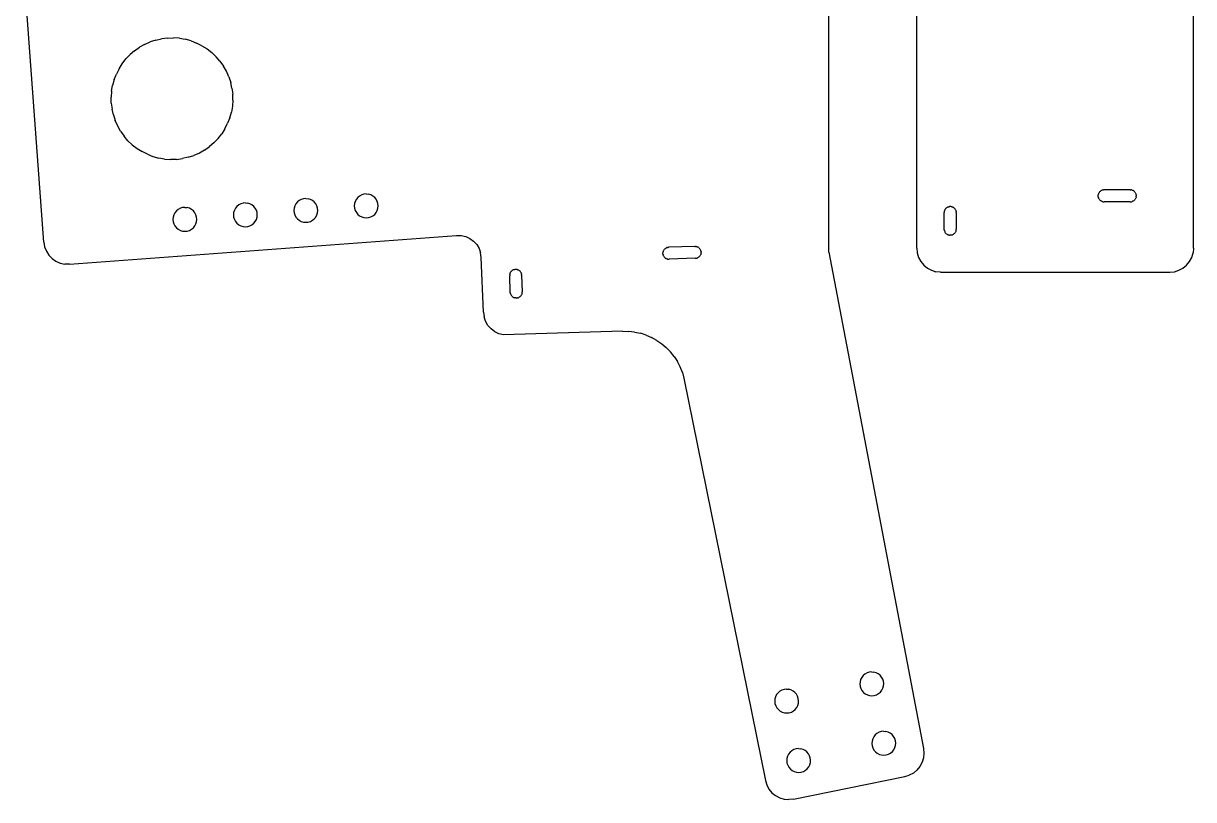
# Model space of a CAD drawing. Extents: x -45 to 62, y -44 to 20.
# Drawn here: x -43.24 to 5.8, y -43.85 to -11.32 of the extents above; entities that cross this region are included whole.
import ezdxf

# ---------------------------------------------------------------- set-up
doc = ezdxf.new("R2010")
doc.units = 0

msp = doc.modelspace()

# ---------------------------------------------------------------- linework, layer by layer
for p, q in [((-9.487, -20.906, 0), (-9.488, 4.539, 0)), ((-5.8, -20.745, 0), (-5.801, 4.539, 0)), ((5.8, -20.745, 0), (5.799, 4.539, 0)), ((-42.379, -20.489, 0), (-43.236, -8.921, 0)), ((-38.156, -12.198, 0), (-38.374, -12.322, 0)), ((-38.156, -12.198, 0), (-37.927, -12.097, 0)), ((-37.69, -12.018, 0), (-37.927, -12.097, 0)), ((-37.69, -12.018, 0), (-37.446, -11.963, 0)), ((-37.197, -11.933, 0), (-37.446, -11.963, 0)), ((-37.197, -11.933, 0), (-36.947, -11.926, 0)), ((-36.697, -11.945, 0), (-36.947, -11.926, 0)), ((-36.697, -11.945, 0), (-36.451, -11.987, 0)), ((-36.21, -12.054, 0), (-36.451, -11.987, 0)), ((-36.21, -12.054, 0), (-35.976, -12.144, 0)), ((-35.753, -12.257, 0), (-35.976, -12.144, 0)), ((-35.753, -12.257, 0), (-35.541, -12.39, 0)), ((-38.94, -12.811, 0), (-38.768, -12.629, 0)), ((-38.578, -12.466, 0), (-38.768, -12.629, 0)), ((-38.578, -12.466, 0), (-38.374, -12.322, 0)), ((-35.541, -12.39, 0), (-35.344, -12.544, 0)), ((-35.344, -12.544, 0), (-35.163, -12.717, 0)), ((-34.999, -12.906, 0), (-35.163, -12.717, 0)), ((-39.228, -13.219, 0), (-39.34, -13.443, 0)), ((-39.228, -13.219, 0), (-39.094, -13.008, 0)), ((-39.094, -13.008, 0), (-38.94, -12.811, 0)), ((-34.999, -12.906, 0), (-34.855, -13.111, 0)), ((-34.731, -13.328, 0), (-34.855, -13.111, 0)), ((-39.43, -13.677, 0), (-39.497, -13.918, 0)), ((-39.43, -13.677, 0), (-39.34, -13.443, 0)), ((-34.63, -13.557, 0), (-34.731, -13.328, 0)), ((-34.63, -13.557, 0), (-34.551, -13.795, 0)), ((-39.54, -14.164, 0), (-39.558, -14.414, 0)), ((-39.54, -14.164, 0), (-39.497, -13.918, 0)), ((-34.496, -14.039, 0), (-34.551, -13.795, 0)), ((-34.496, -14.039, 0), (-34.466, -14.287, 0)), ((-39.552, -14.664, 0), (-39.558, -14.414, 0)), ((-39.552, -14.664, 0), (-39.521, -14.912, 0)), ((-34.46, -14.537, 0), (-34.478, -14.787, 0)), ((-34.46, -14.537, 0), (-34.466, -14.287, 0)), ((-39.466, -15.157, 0), (-39.521, -14.912, 0)), ((-39.466, -15.157, 0), (-39.388, -15.394, 0)), ((-34.587, -15.275, 0), (-34.521, -15.034, 0)), ((-34.478, -14.787, 0), (-34.521, -15.034, 0)), ((-39.286, -15.623, 0), (-39.388, -15.394, 0)), ((-39.163, -15.841, 0), (-39.286, -15.623, 0)), ((-34.79, -15.732, 0), (-34.677, -15.508, 0)), ((-34.587, -15.275, 0), (-34.677, -15.508, 0)), ((-39.163, -15.841, 0), (-39.019, -16.045, 0)), ((-38.855, -16.235, 0), (-39.019, -16.045, 0)), ((-35.077, -16.141, 0), (-35.25, -16.322, 0)), ((-35.077, -16.141, 0), (-34.924, -15.943, 0)), ((-34.79, -15.732, 0), (-34.924, -15.943, 0)), ((-38.855, -16.235, 0), (-38.674, -16.407, 0)), ((-38.674, -16.407, 0), (-38.476, -16.561, 0)), ((-38.476, -16.561, 0), (-38.265, -16.695, 0)), ((-35.644, -16.63, 0), (-35.862, -16.753, 0)), ((-35.644, -16.63, 0), (-35.439, -16.485, 0)), ((-35.25, -16.322, 0), (-35.439, -16.485, 0)), ((-38.041, -16.807, 0), (-38.265, -16.695, 0)), ((-38.041, -16.807, 0), (-37.808, -16.897, 0)), ((-37.808, -16.897, 0), (-37.567, -16.964, 0)), ((-37.32, -17.007, 0), (-37.567, -16.964, 0)), ((-37.32, -17.007, 0), (-37.071, -17.025, 0)), ((-36.82, -17.019, 0), (-37.071, -17.025, 0)), ((-36.82, -17.019, 0), (-36.572, -16.988, 0)), ((-36.328, -16.933, 0), (-36.572, -16.988, 0)), ((-36.328, -16.933, 0), (-36.09, -16.855, 0)), ((-35.862, -16.753, 0), (-36.09, -16.855, 0)), ((-29.223, -18.616, 0), (-29.285, -18.692, 0)), ((-29.147, -18.554, 0), (-29.223, -18.616, 0)), ((-29.061, -18.507, 0), (-29.147, -18.554, 0)), ((-28.967, -18.479, 0), (-29.061, -18.507, 0)), ((-28.869, -18.469, 0), (-28.967, -18.479, 0)), ((-28.869, -18.469, 0), (-28.772, -18.479, 0)), ((-28.678, -18.507, 0), (-28.772, -18.479, 0)), ((-28.591, -18.554, 0), (-28.678, -18.507, 0)), ((-28.516, -18.616, 0), (-28.591, -18.554, 0)), ((-28.454, -18.692, 0), (-28.516, -18.616, 0)), ((1.801, -18.547, 0), (1.802, -18.522, 0)), ((1.802, -18.571, 0), (1.801, -18.547, 0)), ((1.802, -18.522, 0), (1.806, -18.498, 0)), ((1.806, -18.595, 0), (1.802, -18.571, 0)), ((1.806, -18.498, 0), (1.812, -18.474, 0)), ((1.806, -18.595, 0), (1.812, -18.619, 0)), ((1.82, -18.451, 0), (1.812, -18.474, 0)), ((1.82, -18.642, 0), (1.812, -18.619, 0)), ((1.82, -18.451, 0), (1.83, -18.429, 0)), ((1.83, -18.429, 0), (1.843, -18.408, 0)), ((1.843, -18.408, 0), (1.858, -18.388, 0)), ((1.858, -18.388, 0), (1.874, -18.37, 0)), ((1.874, -18.37, 0), (1.892, -18.354, 0)), ((1.892, -18.354, 0), (1.912, -18.339, 0)), ((1.912, -18.339, 0), (1.933, -18.326, 0)), ((1.933, -18.326, 0), (1.955, -18.316, 0)), ((1.978, -18.308, 0), (1.955, -18.316, 0)), ((2.002, -18.302, 0), (1.978, -18.308, 0)), ((2.002, -18.302, 0), (2.026, -18.298, 0)), ((2.056, -18.297, 0), (2.026, -18.298, 0)), ((3.146, -18.297, 0), (2.056, -18.297, 0)), ((3.146, -18.297, 0), (3.175, -18.298, 0)), ((3.199, -18.302, 0), (3.175, -18.298, 0)), ((3.199, -18.302, 0), (3.223, -18.308, 0)), ((3.223, -18.308, 0), (3.246, -18.316, 0)), ((3.246, -18.316, 0), (3.268, -18.326, 0)), ((3.289, -18.339, 0), (3.268, -18.326, 0)), ((3.309, -18.353, 0), (3.289, -18.339, 0)), ((3.309, -18.353, 0), (3.327, -18.37, 0)), ((3.344, -18.388, 0), (3.327, -18.37, 0)), ((3.358, -18.408, 0), (3.344, -18.388, 0)), ((3.371, -18.429, 0), (3.358, -18.408, 0)), ((3.371, -18.429, 0), (3.381, -18.451, 0)), ((3.39, -18.474, 0), (3.381, -18.451, 0)), ((3.39, -18.619, 0), (3.381, -18.642, 0)), ((3.396, -18.498, 0), (3.39, -18.474, 0)), ((3.396, -18.595, 0), (3.39, -18.619, 0)), ((3.396, -18.498, 0), (3.399, -18.522, 0)), ((3.396, -18.595, 0), (3.399, -18.571, 0)), ((3.399, -18.522, 0), (3.4, -18.547, 0)), ((3.399, -18.571, 0), (3.4, -18.547, 0)), ((-36.746, -19.117, 0), (-36.822, -19.179, 0)), ((-36.66, -19.07, 0), (-36.746, -19.117, 0)), ((-36.566, -19.042, 0), (-36.66, -19.07, 0)), ((-36.468, -19.032, 0), (-36.566, -19.042, 0)), ((-36.468, -19.032, 0), (-36.371, -19.042, 0)), ((-36.277, -19.07, 0), (-36.371, -19.042, 0)), ((-36.191, -19.117, 0), (-36.277, -19.07, 0)), ((-36.115, -19.179, 0), (-36.191, -19.117, 0)), ((-34.351, -19.067, 0), (-34.397, -19.153, 0)), ((-34.289, -18.991, 0), (-34.351, -19.067, 0)), ((-34.213, -18.929, 0), (-34.289, -18.991, 0)), ((-34.127, -18.883, 0), (-34.213, -18.929, 0)), ((-34.033, -18.854, 0), (-34.127, -18.883, 0)), ((-33.935, -18.845, 0), (-34.033, -18.854, 0)), ((-33.935, -18.845, 0), (-33.838, -18.854, 0)), ((-33.744, -18.883, 0), (-33.838, -18.854, 0)), ((-33.658, -18.929, 0), (-33.744, -18.883, 0)), ((-33.582, -18.991, 0), (-33.658, -18.929, 0)), ((-33.52, -19.067, 0), (-33.582, -18.991, 0)), ((-33.473, -19.153, 0), (-33.52, -19.067, 0)), ((-31.893, -19.06, 0), (-31.902, -19.157, 0)), ((-31.864, -18.966, 0), (-31.893, -19.06, 0)), ((-31.818, -18.879, 0), (-31.864, -18.966, 0)), ((-31.756, -18.804, 0), (-31.818, -18.879, 0)), ((-31.68, -18.741, 0), (-31.756, -18.804, 0)), ((-31.594, -18.695, 0), (-31.68, -18.741, 0)), ((-31.5, -18.667, 0), (-31.594, -18.695, 0)), ((-31.402, -18.657, 0), (-31.5, -18.667, 0)), ((-31.402, -18.657, 0), (-31.305, -18.667, 0)), ((-31.211, -18.695, 0), (-31.305, -18.667, 0)), ((-31.125, -18.741, 0), (-31.211, -18.695, 0)), ((-31.049, -18.803, 0), (-31.125, -18.741, 0)), ((-30.987, -18.879, 0), (-31.049, -18.803, 0)), ((-30.94, -18.966, 0), (-30.987, -18.879, 0)), ((-30.912, -19.059, 0), (-30.94, -18.966, 0)), ((-30.902, -19.157, 0), (-30.912, -19.059, 0)), ((-29.36, -18.872, 0), (-29.369, -18.969, 0)), ((-29.369, -18.969, 0), (-29.36, -19.067, 0)), ((-29.331, -18.778, 0), (-29.36, -18.872, 0)), ((-29.36, -19.067, 0), (-29.331, -19.161, 0)), ((-29.285, -18.692, 0), (-29.331, -18.778, 0)), ((-28.407, -18.778, 0), (-28.454, -18.692, 0)), ((-28.379, -18.872, 0), (-28.407, -18.778, 0)), ((-28.407, -19.161, 0), (-28.379, -19.067, 0)), ((-28.369, -18.969, 0), (-28.379, -18.872, 0)), ((-28.379, -19.067, 0), (-28.369, -18.969, 0)), ((-4.62, -19.129, 0), (-4.607, -19.108, 0)), ((-4.607, -19.108, 0), (-4.592, -19.088, 0)), ((-4.576, -19.07, 0), (-4.592, -19.088, 0)), ((-4.576, -19.07, 0), (-4.558, -19.054, 0)), ((-4.558, -19.054, 0), (-4.538, -19.039, 0)), ((-4.538, -19.039, 0), (-4.517, -19.026, 0)), ((-4.495, -19.016, 0), (-4.517, -19.026, 0)), ((-4.472, -19.008, 0), (-4.495, -19.016, 0)), ((-4.472, -19.008, 0), (-4.448, -19.002, 0)), ((-4.448, -19.002, 0), (-4.424, -18.998, 0)), ((-4.399, -18.997, 0), (-4.424, -18.998, 0)), ((-4.375, -18.998, 0), (-4.399, -18.997, 0)), ((-4.351, -19.002, 0), (-4.375, -18.998, 0)), ((-4.327, -19.008, 0), (-4.351, -19.002, 0)), ((-4.327, -19.008, 0), (-4.304, -19.016, 0)), ((-4.282, -19.026, 0), (-4.304, -19.016, 0)), ((-4.282, -19.026, 0), (-4.261, -19.039, 0)), ((-4.241, -19.054, 0), (-4.261, -19.039, 0)), ((-4.241, -19.054, 0), (-4.223, -19.07, 0)), ((-4.223, -19.07, 0), (-4.206, -19.088, 0)), ((-4.192, -19.108, 0), (-4.206, -19.088, 0)), ((-4.179, -19.129, 0), (-4.192, -19.108, 0)), ((1.82, -18.642, 0), (1.83, -18.664, 0)), ((1.83, -18.664, 0), (1.843, -18.685, 0)), ((1.843, -18.685, 0), (1.858, -18.705, 0)), ((1.858, -18.705, 0), (1.874, -18.723, 0)), ((1.874, -18.723, 0), (1.892, -18.74, 0)), ((1.892, -18.74, 0), (1.912, -18.754, 0)), ((1.933, -18.767, 0), (1.912, -18.754, 0)), ((1.955, -18.777, 0), (1.933, -18.767, 0)), ((1.955, -18.777, 0), (1.978, -18.786, 0)), ((2.002, -18.792, 0), (1.978, -18.786, 0)), ((2.002, -18.792, 0), (2.026, -18.795, 0)), ((2.026, -18.795, 0), (2.056, -18.797, 0)), ((3.146, -18.797, 0), (2.056, -18.797, 0)), ((3.146, -18.797, 0), (3.175, -18.795, 0)), ((3.175, -18.795, 0), (3.199, -18.792, 0)), ((3.199, -18.792, 0), (3.223, -18.786, 0)), ((3.223, -18.786, 0), (3.246, -18.777, 0)), ((3.268, -18.767, 0), (3.246, -18.777, 0)), ((3.289, -18.754, 0), (3.268, -18.767, 0)), ((3.309, -18.74, 0), (3.289, -18.754, 0)), ((3.327, -18.723, 0), (3.309, -18.74, 0)), ((3.344, -18.705, 0), (3.327, -18.723, 0)), ((3.358, -18.685, 0), (3.344, -18.705, 0)), ((3.371, -18.664, 0), (3.358, -18.685, 0)), ((3.381, -18.642, 0), (3.371, -18.664, 0)), ((-36.959, -19.435, 0), (-36.968, -19.532, 0)), ((-36.968, -19.532, 0), (-36.959, -19.63, 0)), ((-36.93, -19.341, 0), (-36.959, -19.435, 0)), ((-36.884, -19.255, 0), (-36.93, -19.341, 0)), ((-36.822, -19.179, 0), (-36.884, -19.255, 0)), ((-36.053, -19.255, 0), (-36.115, -19.179, 0)), ((-36.006, -19.341, 0), (-36.053, -19.255, 0)), ((-35.978, -19.435, 0), (-36.006, -19.341, 0)), ((-35.968, -19.532, 0), (-35.978, -19.435, 0)), ((-35.978, -19.63, 0), (-35.968, -19.532, 0)), ((-34.426, -19.247, 0), (-34.435, -19.345, 0)), ((-34.435, -19.345, 0), (-34.426, -19.442, 0)), ((-34.397, -19.153, 0), (-34.426, -19.247, 0)), ((-34.426, -19.442, 0), (-34.397, -19.536, 0)), ((-34.397, -19.536, 0), (-34.351, -19.623, 0)), ((-33.52, -19.622, 0), (-33.473, -19.536, 0)), ((-33.445, -19.247, 0), (-33.473, -19.153, 0)), ((-33.473, -19.536, 0), (-33.445, -19.442, 0)), ((-33.435, -19.345, 0), (-33.445, -19.247, 0)), ((-33.445, -19.442, 0), (-33.435, -19.345, 0)), ((-31.902, -19.157, 0), (-31.893, -19.255, 0)), ((-31.893, -19.255, 0), (-31.864, -19.348, 0)), ((-31.864, -19.348, 0), (-31.818, -19.435, 0)), ((-31.818, -19.435, 0), (-31.756, -19.511, 0)), ((-31.756, -19.511, 0), (-31.68, -19.573, 0)), ((-31.68, -19.573, 0), (-31.594, -19.619, 0)), ((-31.211, -19.619, 0), (-31.124, -19.573, 0)), ((-31.124, -19.573, 0), (-31.049, -19.511, 0)), ((-31.049, -19.511, 0), (-30.987, -19.435, 0)), ((-30.987, -19.435, 0), (-30.94, -19.348, 0)), ((-30.94, -19.348, 0), (-30.912, -19.255, 0)), ((-30.912, -19.255, 0), (-30.902, -19.157, 0)), ((-29.331, -19.161, 0), (-29.285, -19.247, 0)), ((-29.285, -19.247, 0), (-29.223, -19.323, 0)), ((-29.223, -19.323, 0), (-29.147, -19.385, 0)), ((-29.147, -19.385, 0), (-29.061, -19.431, 0)), ((-29.061, -19.431, 0), (-28.967, -19.46, 0)), ((-28.967, -19.46, 0), (-28.869, -19.469, 0)), ((-28.869, -19.469, 0), (-28.772, -19.46, 0)), ((-28.772, -19.46, 0), (-28.678, -19.431, 0)), ((-28.678, -19.431, 0), (-28.591, -19.385, 0)), ((-28.591, -19.385, 0), (-28.516, -19.323, 0)), ((-28.516, -19.323, 0), (-28.453, -19.247, 0)), ((-28.453, -19.247, 0), (-28.407, -19.161, 0)), ((-4.648, -19.222, 0), (-4.649, -19.252, 0)), ((-4.649, -19.942, 0), (-4.649, -19.252, 0)), ((-4.644, -19.198, 0), (-4.648, -19.222, 0)), ((-4.644, -19.198, 0), (-4.638, -19.174, 0)), ((-4.63, -19.151, 0), (-4.638, -19.174, 0)), ((-4.62, -19.129, 0), (-4.63, -19.151, 0)), ((-4.179, -19.129, 0), (-4.169, -19.151, 0)), ((-4.169, -19.151, 0), (-4.16, -19.174, 0)), ((-4.16, -19.174, 0), (-4.154, -19.198, 0)), ((-4.154, -19.198, 0), (-4.151, -19.222, 0)), ((-4.149, -19.252, 0), (-4.151, -19.222, 0)), ((-4.149, -19.252, 0), (-4.149, -19.942, 0)), ((-36.959, -19.63, 0), (-36.93, -19.724, 0)), ((-36.93, -19.724, 0), (-36.884, -19.81, 0)), ((-36.884, -19.81, 0), (-36.822, -19.886, 0)), ((-36.822, -19.886, 0), (-36.746, -19.948, 0)), ((-36.746, -19.948, 0), (-36.66, -19.994, 0)), ((-36.66, -19.994, 0), (-36.566, -20.023, 0)), ((-36.566, -20.023, 0), (-36.468, -20.032, 0)), ((-36.468, -20.032, 0), (-36.371, -20.023, 0)), ((-36.371, -20.023, 0), (-36.277, -19.994, 0)), ((-36.277, -19.994, 0), (-36.191, -19.948, 0)), ((-36.191, -19.948, 0), (-36.115, -19.886, 0)), ((-36.115, -19.886, 0), (-36.053, -19.81, 0)), ((-36.053, -19.81, 0), (-36.006, -19.724, 0)), ((-36.006, -19.724, 0), (-35.978, -19.63, 0)), ((-34.351, -19.623, 0), (-34.289, -19.698, 0)), ((-34.289, -19.698, 0), (-34.213, -19.76, 0)), ((-34.213, -19.76, 0), (-34.127, -19.807, 0)), ((-34.127, -19.807, 0), (-34.033, -19.835, 0)), ((-34.033, -19.835, 0), (-33.935, -19.845, 0)), ((-33.935, -19.845, 0), (-33.838, -19.835, 0)), ((-33.838, -19.835, 0), (-33.744, -19.807, 0)), ((-33.744, -19.807, 0), (-33.658, -19.76, 0)), ((-33.658, -19.76, 0), (-33.582, -19.698, 0)), ((-33.582, -19.698, 0), (-33.52, -19.622, 0)), ((-31.594, -19.619, 0), (-31.5, -19.647, 0)), ((-31.5, -19.647, 0), (-31.402, -19.657, 0)), ((-31.402, -19.657, 0), (-31.305, -19.647, 0)), ((-31.305, -19.647, 0), (-31.211, -19.619, 0)), ((-4.648, -19.971, 0), (-4.649, -19.942, 0)), ((-4.648, -19.971, 0), (-4.644, -19.995, 0)), ((-4.638, -20.019, 0), (-4.644, -19.995, 0)), ((-4.638, -20.019, 0), (-4.63, -20.042, 0)), ((-4.63, -20.042, 0), (-4.62, -20.064, 0)), ((-4.607, -20.086, 0), (-4.62, -20.064, 0)), ((-4.592, -20.105, 0), (-4.607, -20.086, 0)), ((-4.192, -20.086, 0), (-4.206, -20.105, 0)), ((-4.179, -20.064, 0), (-4.192, -20.086, 0)), ((-4.169, -20.042, 0), (-4.179, -20.064, 0)), ((-4.16, -20.019, 0), (-4.169, -20.042, 0)), ((-4.16, -20.019, 0), (-4.154, -19.995, 0)), ((-4.154, -19.995, 0), (-4.151, -19.971, 0)), ((-4.151, -19.971, 0), (-4.149, -19.942, 0)), ((-42.379, -20.489, 0), (-42.346, -20.682, 0)), ((-41.308, -21.412, 0), (-25.085, -20.21, 0)), ((-25.085, -20.21, 0), (-24.89, -20.215, 0)), ((-24.89, -20.215, 0), (-24.701, -20.258, 0)), ((-24.701, -20.258, 0), (-24.525, -20.338, 0)), ((-24.525, -20.338, 0), (-24.37, -20.451, 0)), ((-24.37, -20.451, 0), (-24.24, -20.593, 0)), ((-24.24, -20.593, 0), (-24.142, -20.759, 0)), ((-4.576, -20.123, 0), (-4.592, -20.105, 0)), ((-4.576, -20.123, 0), (-4.558, -20.14, 0)), ((-4.558, -20.14, 0), (-4.538, -20.154, 0)), ((-4.517, -20.167, 0), (-4.538, -20.154, 0)), ((-4.517, -20.167, 0), (-4.495, -20.177, 0)), ((-4.495, -20.177, 0), (-4.472, -20.186, 0)), ((-4.448, -20.192, 0), (-4.472, -20.186, 0)), ((-4.424, -20.195, 0), (-4.448, -20.192, 0)), ((-4.424, -20.195, 0), (-4.399, -20.196, 0)), ((-4.375, -20.195, 0), (-4.399, -20.196, 0)), ((-4.351, -20.192, 0), (-4.375, -20.195, 0)), ((-4.351, -20.192, 0), (-4.327, -20.186, 0)), ((-4.327, -20.186, 0), (-4.304, -20.177, 0)), ((-4.282, -20.167, 0), (-4.304, -20.177, 0)), ((-4.261, -20.154, 0), (-4.282, -20.167, 0)), ((-4.241, -20.14, 0), (-4.261, -20.154, 0)), ((-4.223, -20.123, 0), (-4.241, -20.14, 0)), ((-4.219, -20.119, 0), (-4.223, -20.123, 0)), ((-4.219, -20.119, 0), (-4.206, -20.105, 0)), ((-42.346, -20.682, 0), (-42.275, -20.865, 0)), ((-42.275, -20.865, 0), (-42.17, -21.03, 0)), ((-42.17, -21.03, 0), (-42.035, -21.172, 0)), ((-24.142, -20.759, 0), (-24.079, -20.942, 0)), ((-24.053, -21.136, 0), (-24.079, -20.942, 0)), ((-16.437, -20.939, 0), (-16.434, -20.915, 0)), ((-16.437, -20.963, 0), (-16.437, -20.939, 0)), ((-16.435, -20.988, 0), (-16.437, -20.963, 0)), ((-16.431, -21.012, 0), (-16.435, -20.988, 0)), ((-16.434, -20.915, 0), (-16.429, -20.891, 0)), ((-16.431, -21.012, 0), (-16.424, -21.036, 0)), ((-16.422, -20.867, 0), (-16.429, -20.891, 0)), ((-16.415, -21.058, 0), (-16.424, -21.036, 0)), ((-16.422, -20.867, 0), (-16.412, -20.845, 0)), ((-16.415, -21.058, 0), (-16.404, -21.08, 0)), ((-16.412, -20.845, 0), (-16.4, -20.823, 0)), ((-16.404, -21.08, 0), (-16.39, -21.101, 0)), ((-16.4, -20.823, 0), (-16.386, -20.803, 0)), ((-16.386, -20.803, 0), (-16.37, -20.784, 0)), ((-16.37, -20.784, 0), (-16.353, -20.767, 0)), ((-16.353, -20.767, 0), (-16.334, -20.752, 0)), ((-16.334, -20.752, 0), (-16.313, -20.739, 0)), ((-16.313, -20.739, 0), (-16.291, -20.727, 0)), ((-16.268, -20.718, 0), (-16.291, -20.727, 0)), ((-16.245, -20.712, 0), (-16.268, -20.718, 0)), ((-16.245, -20.712, 0), (-16.221, -20.707, 0)), ((-16.191, -20.705, 0), (-16.221, -20.707, 0)), ((-15.102, -20.667, 0), (-16.191, -20.705, 0)), ((-15.102, -20.667, 0), (-15.073, -20.667, 0)), ((-15.048, -20.67, 0), (-15.073, -20.667, 0)), ((-15.048, -20.67, 0), (-15.024, -20.675, 0)), ((-15.024, -20.675, 0), (-15.001, -20.682, 0)), ((-15.001, -20.682, 0), (-14.978, -20.692, 0)), ((-14.957, -20.704, 0), (-14.978, -20.692, 0)), ((-14.937, -20.718, 0), (-14.957, -20.704, 0)), ((-14.937, -20.718, 0), (-14.918, -20.734, 0)), ((-14.901, -20.751, 0), (-14.918, -20.734, 0)), ((-14.89, -21.068, 0), (-14.906, -21.087, 0)), ((-14.886, -20.77, 0), (-14.901, -20.751, 0)), ((-14.876, -21.048, 0), (-14.89, -21.068, 0)), ((-14.872, -20.791, 0), (-14.886, -20.77, 0)), ((-14.864, -21.026, 0), (-14.876, -21.048, 0)), ((-14.872, -20.791, 0), (-14.861, -20.813, 0)), ((-14.854, -21.004, 0), (-14.864, -21.026, 0)), ((-14.852, -20.836, 0), (-14.861, -20.813, 0)), ((-14.847, -20.98, 0), (-14.854, -21.004, 0)), ((-14.845, -20.859, 0), (-14.852, -20.836, 0)), ((-14.842, -20.956, 0), (-14.847, -20.98, 0)), ((-14.845, -20.859, 0), (-14.841, -20.883, 0)), ((-14.842, -20.956, 0), (-14.839, -20.932, 0)), ((-14.841, -20.883, 0), (-14.839, -20.908, 0)), ((-14.839, -20.932, 0), (-14.839, -20.908, 0)), ((-9.487, -20.906, 0), (-5.522, -41.709, 0)), ((-5.8, -20.745, 0), (-5.781, -20.94, 0)), ((-5.781, -20.94, 0), (-5.724, -21.128, 0)), ((5.723, -21.128, 0), (5.78, -20.94, 0)), ((5.8, -20.745, 0), (5.78, -20.94, 0)), ((-42.035, -21.172, 0), (-41.875, -21.285, 0)), ((-41.875, -21.285, 0), (-41.695, -21.365, 0)), ((-41.695, -21.365, 0), (-41.504, -21.408, 0)), ((-41.308, -21.412, 0), (-41.504, -21.408, 0)), ((-23.957, -23.426, 0), (-24.053, -21.136, 0)), ((-16.39, -21.101, 0), (-16.375, -21.12, 0)), ((-16.375, -21.12, 0), (-16.358, -21.137, 0)), ((-16.358, -21.137, 0), (-16.339, -21.153, 0)), ((-16.339, -21.153, 0), (-16.319, -21.167, 0)), ((-16.298, -21.179, 0), (-16.319, -21.167, 0)), ((-16.275, -21.189, 0), (-16.298, -21.179, 0)), ((-16.275, -21.189, 0), (-16.252, -21.196, 0)), ((-16.228, -21.201, 0), (-16.252, -21.196, 0)), ((-16.228, -21.201, 0), (-16.203, -21.204, 0)), ((-16.203, -21.204, 0), (-16.174, -21.204, 0)), ((-15.084, -21.166, 0), (-16.174, -21.204, 0)), ((-15.084, -21.166, 0), (-15.055, -21.164, 0)), ((-15.055, -21.164, 0), (-15.031, -21.159, 0)), ((-15.031, -21.159, 0), (-15.007, -21.153, 0)), ((-15.007, -21.153, 0), (-14.985, -21.144, 0)), ((-14.963, -21.132, 0), (-14.985, -21.144, 0)), ((-14.942, -21.119, 0), (-14.963, -21.132, 0)), ((-14.923, -21.104, 0), (-14.942, -21.119, 0)), ((-14.906, -21.087, 0), (-14.923, -21.104, 0)), ((-5.724, -21.128, 0), (-5.632, -21.301, 0)), ((-5.632, -21.301, 0), (-5.508, -21.452, 0)), ((-5.508, -21.452, 0), (-5.356, -21.577, 0)), ((5.355, -21.576, 0), (5.507, -21.452, 0)), ((5.507, -21.452, 0), (5.631, -21.3, 0)), ((5.631, -21.3, 0), (5.723, -21.128, 0)), ((-22.856, -21.839, 0), (-22.859, -21.864, 0)), ((-22.859, -21.864, 0), (-22.859, -21.893, 0)), ((-22.835, -22.583, 0), (-22.859, -21.893, 0)), ((-22.856, -21.839, 0), (-22.851, -21.815, 0)), ((-22.843, -21.792, 0), (-22.851, -21.815, 0)), ((-22.833, -21.77, 0), (-22.843, -21.792, 0)), ((-22.833, -21.77, 0), (-22.822, -21.748, 0)), ((-22.822, -21.748, 0), (-22.808, -21.728, 0)), ((-22.792, -21.709, 0), (-22.808, -21.728, 0)), ((-22.792, -21.709, 0), (-22.774, -21.692, 0)), ((-22.774, -21.692, 0), (-22.755, -21.677, 0)), ((-22.755, -21.677, 0), (-22.735, -21.664, 0)), ((-22.713, -21.652, 0), (-22.735, -21.664, 0)), ((-22.69, -21.643, 0), (-22.713, -21.652, 0)), ((-22.69, -21.643, 0), (-22.666, -21.636, 0)), ((-22.666, -21.636, 0), (-22.642, -21.632, 0)), ((-22.618, -21.63, 0), (-22.642, -21.632, 0)), ((-22.593, -21.63, 0), (-22.618, -21.63, 0)), ((-22.569, -21.633, 0), (-22.593, -21.63, 0)), ((-22.545, -21.638, 0), (-22.569, -21.633, 0)), ((-22.545, -21.638, 0), (-22.522, -21.646, 0)), ((-22.499, -21.655, 0), (-22.522, -21.646, 0)), ((-22.499, -21.655, 0), (-22.478, -21.667, 0)), ((-22.458, -21.681, 0), (-22.478, -21.667, 0)), ((-22.458, -21.681, 0), (-22.439, -21.697, 0)), ((-22.439, -21.697, 0), (-22.422, -21.714, 0)), ((-22.407, -21.734, 0), (-22.422, -21.714, 0)), ((-22.393, -21.754, 0), (-22.407, -21.734, 0)), ((-22.393, -21.754, 0), (-22.382, -21.776, 0)), ((-22.382, -21.776, 0), (-22.373, -21.799, 0)), ((-22.373, -21.799, 0), (-22.366, -21.822, 0)), ((-22.366, -21.822, 0), (-22.362, -21.846, 0)), ((-22.359, -21.876, 0), (-22.362, -21.846, 0)), ((-22.359, -21.876, 0), (-22.335, -22.566, 0)), ((-5.356, -21.577, 0), (-5.183, -21.669, 0)), ((-5.183, -21.669, 0), (-4.996, -21.726, 0)), ((-4.8, -21.745, 0), (-4.996, -21.726, 0)), ((-4.8, -21.745, 0), (4.8, -21.745, 0)), ((4.8, -21.745, 0), (4.995, -21.726, 0)), ((4.995, -21.726, 0), (5.182, -21.669, 0)), ((5.182, -21.669, 0), (5.355, -21.576, 0)), ((-22.832, -22.612, 0), (-22.835, -22.583, 0)), ((-22.832, -22.612, 0), (-22.828, -22.636, 0)), ((-22.821, -22.66, 0), (-22.828, -22.636, 0)), ((-22.821, -22.66, 0), (-22.812, -22.683, 0)), ((-22.812, -22.683, 0), (-22.801, -22.704, 0)), ((-22.787, -22.725, 0), (-22.801, -22.704, 0)), ((-22.772, -22.744, 0), (-22.787, -22.725, 0)), ((-22.755, -22.762, 0), (-22.772, -22.744, 0)), ((-22.755, -22.762, 0), (-22.736, -22.778, 0)), ((-22.736, -22.778, 0), (-22.716, -22.792, 0)), ((-22.695, -22.803, 0), (-22.716, -22.792, 0)), ((-22.695, -22.803, 0), (-22.672, -22.813, 0)), ((-22.672, -22.813, 0), (-22.649, -22.821, 0)), ((-22.625, -22.826, 0), (-22.649, -22.821, 0)), ((-22.601, -22.828, 0), (-22.625, -22.826, 0)), ((-22.601, -22.828, 0), (-22.576, -22.829, 0)), ((-22.552, -22.827, 0), (-22.576, -22.829, 0)), ((-22.528, -22.822, 0), (-22.552, -22.827, 0)), ((-22.528, -22.822, 0), (-22.504, -22.815, 0)), ((-22.504, -22.815, 0), (-22.481, -22.806, 0)), ((-22.459, -22.795, 0), (-22.481, -22.806, 0)), ((-22.439, -22.782, 0), (-22.459, -22.795, 0)), ((-22.42, -22.767, 0), (-22.439, -22.782, 0)), ((-22.402, -22.749, 0), (-22.42, -22.767, 0)), ((-22.398, -22.745, 0), (-22.402, -22.749, 0)), ((-22.398, -22.745, 0), (-22.386, -22.731, 0)), ((-22.372, -22.711, 0), (-22.386, -22.731, 0)), ((-22.361, -22.689, 0), (-22.372, -22.711, 0)), ((-22.351, -22.667, 0), (-22.361, -22.689, 0)), ((-22.343, -22.643, 0), (-22.351, -22.667, 0)), ((-22.343, -22.643, 0), (-22.338, -22.619, 0)), ((-22.338, -22.619, 0), (-22.336, -22.595, 0)), ((-22.336, -22.595, 0), (-22.335, -22.566, 0)), ((-23.957, -23.426, 0), (-23.931, -23.62, 0)), ((-23.868, -23.806, 0), (-23.931, -23.62, 0)), ((-23.769, -23.975, 0), (-23.868, -23.806, 0)), ((-23.64, -24.122, 0), (-23.769, -23.975, 0)), ((-23.484, -24.241, 0), (-23.64, -24.122, 0)), ((-23.308, -24.328, 0), (-23.484, -24.241, 0)), ((-23.119, -24.378, 0), (-23.308, -24.328, 0)), ((-18.126, -24.223, 0), (-23.119, -24.378, 0)), ((-18.126, -24.223, 0), (-17.876, -24.226, 0)), ((-17.627, -24.254, 0), (-17.876, -24.226, 0)), ((-17.627, -24.254, 0), (-17.382, -24.307, 0)), ((-17.144, -24.383, 0), (-17.382, -24.307, 0)), ((-17.144, -24.383, 0), (-16.914, -24.482, 0)), ((-16.695, -24.603, 0), (-16.914, -24.482, 0)), ((-16.695, -24.603, 0), (-16.489, -24.745, 0)), ((-16.489, -24.745, 0), (-16.298, -24.906, 0)), ((-16.298, -24.906, 0), (-16.123, -25.086, 0)), ((-15.967, -25.281, 0), (-16.123, -25.086, 0)), ((-15.967, -25.281, 0), (-15.831, -25.491, 0)), ((-15.716, -25.714, 0), (-15.831, -25.491, 0)), ((-15.624, -25.946, 0), (-15.716, -25.714, 0)), ((-15.624, -25.946, 0), (-15.555, -26.187, 0)), ((-15.555, -26.187, 0), (-12.143, -43.049, 0)), ((-8.107, -38.729, 0), (-8.152, -38.816, 0)), ((-8.047, -38.652, 0), (-8.107, -38.729, 0)), ((-7.972, -38.589, 0), (-8.047, -38.652, 0)), ((-7.886, -38.541, 0), (-7.972, -38.589, 0)), ((-7.793, -38.511, 0), (-7.886, -38.541, 0)), ((-7.696, -38.5, 0), (-7.793, -38.511, 0)), ((-7.696, -38.5, 0), (-7.598, -38.507, 0)), ((-7.504, -38.534, 0), (-7.598, -38.507, 0)), ((-7.416, -38.579, 0), (-7.504, -38.534, 0)), ((-7.34, -38.64, 0), (-7.416, -38.579, 0)), ((-7.276, -38.714, 0), (-7.34, -38.64, 0)), ((-7.228, -38.8, 0), (-7.276, -38.714, 0)), ((-11.263, -39.221, 0), (-11.36, -39.233, 0)), ((-11.263, -39.221, 0), (-11.165, -39.229, 0)), ((-8.179, -38.911, 0), (-8.187, -39.008, 0)), ((-8.187, -39.008, 0), (-8.176, -39.106, 0)), ((-8.152, -38.816, 0), (-8.179, -38.911, 0)), ((-8.176, -39.106, 0), (-8.145, -39.199, 0)), ((-8.145, -39.199, 0), (-8.098, -39.285, 0)), ((-7.266, -39.27, 0), (-7.222, -39.183, 0)), ((-7.198, -38.893, 0), (-7.228, -38.8, 0)), ((-7.222, -39.183, 0), (-7.195, -39.088, 0)), ((-7.187, -38.991, 0), (-7.198, -38.893, 0)), ((-7.195, -39.088, 0), (-7.187, -38.991, 0)), ((-11.746, -39.632, 0), (-11.754, -39.73, 0)), ((-11.719, -39.538, 0), (-11.746, -39.632, 0)), ((-11.674, -39.451, 0), (-11.719, -39.538, 0)), ((-11.614, -39.374, 0), (-11.674, -39.451, 0)), ((-11.539, -39.31, 0), (-11.614, -39.374, 0)), ((-11.453, -39.263, 0), (-11.539, -39.31, 0)), ((-11.36, -39.233, 0), (-11.453, -39.263, 0)), ((-11.071, -39.256, 0), (-11.165, -39.229, 0)), ((-10.983, -39.301, 0), (-11.071, -39.256, 0)), ((-10.907, -39.362, 0), (-10.983, -39.301, 0)), ((-10.843, -39.436, 0), (-10.907, -39.362, 0)), ((-10.795, -39.522, 0), (-10.843, -39.436, 0)), ((-10.765, -39.615, 0), (-10.795, -39.522, 0)), ((-10.754, -39.712, 0), (-10.765, -39.615, 0)), ((-10.762, -39.81, 0), (-10.754, -39.712, 0)), ((-8.098, -39.285, 0), (-8.034, -39.359, 0)), ((-8.034, -39.359, 0), (-7.957, -39.42, 0)), ((-7.957, -39.42, 0), (-7.87, -39.465, 0)), ((-7.87, -39.465, 0), (-7.776, -39.492, 0)), ((-7.776, -39.492, 0), (-7.678, -39.499, 0)), ((-7.678, -39.499, 0), (-7.581, -39.488, 0)), ((-7.581, -39.488, 0), (-7.488, -39.458, 0)), ((-7.488, -39.458, 0), (-7.402, -39.41, 0)), ((-7.402, -39.41, 0), (-7.327, -39.347, 0)), ((-7.327, -39.347, 0), (-7.266, -39.27, 0)), ((-11.754, -39.73, 0), (-11.742, -39.827, 0)), ((-11.742, -39.827, 0), (-11.712, -39.921, 0)), ((-11.712, -39.921, 0), (-11.665, -40.006, 0)), ((-11.665, -40.006, 0), (-11.601, -40.081, 0)), ((-11.601, -40.081, 0), (-11.524, -40.142, 0)), ((-11.524, -40.142, 0), (-11.437, -40.186, 0)), ((-11.437, -40.186, 0), (-11.343, -40.213, 0)), ((-11.148, -40.21, 0), (-11.054, -40.18, 0)), ((-11.054, -40.18, 0), (-10.969, -40.132, 0)), ((-10.969, -40.132, 0), (-10.894, -40.069, 0)), ((-10.894, -40.069, 0), (-10.833, -39.992, 0)), ((-10.833, -39.992, 0), (-10.789, -39.904, 0)), ((-10.789, -39.904, 0), (-10.762, -39.81, 0)), ((-11.343, -40.213, 0), (-11.245, -40.221, 0)), ((-11.245, -40.221, 0), (-11.148, -40.21, 0)), ((-7.543, -41.142, 0), (-7.604, -41.219, 0)), ((-7.468, -41.078, 0), (-7.543, -41.142, 0)), ((-7.383, -41.031, 0), (-7.468, -41.078, 0)), ((-7.289, -41, 0), (-7.383, -41.031, 0)), ((-7.192, -40.989, 0), (-7.289, -41, 0)), ((-7.192, -40.989, 0), (-7.094, -40.997, 0)), ((-7, -41.024, 0), (-7.094, -40.997, 0)), ((-6.913, -41.069, 0), (-7, -41.024, 0)), ((-6.836, -41.129, 0), (-6.913, -41.069, 0)), ((-6.772, -41.204, 0), (-6.836, -41.129, 0)), ((-7.675, -41.4, 0), (-7.683, -41.498, 0)), ((-7.683, -41.498, 0), (-7.672, -41.595, 0)), ((-7.648, -41.306, 0), (-7.675, -41.4, 0)), ((-7.672, -41.595, 0), (-7.642, -41.688, 0)), ((-7.604, -41.219, 0), (-7.648, -41.306, 0)), ((-6.725, -41.29, 0), (-6.772, -41.204, 0)), ((-6.763, -41.76, 0), (-6.718, -41.672, 0)), ((-6.695, -41.383, 0), (-6.725, -41.29, 0)), ((-6.718, -41.672, 0), (-6.691, -41.578, 0)), ((-6.683, -41.48, 0), (-6.695, -41.383, 0)), ((-6.691, -41.578, 0), (-6.683, -41.48, 0)), ((-11.242, -42.122, 0), (-11.25, -42.22, 0)), ((-11.215, -42.028, 0), (-11.242, -42.122, 0)), ((-11.171, -41.94, 0), (-11.215, -42.028, 0)), ((-11.11, -41.863, 0), (-11.171, -41.94, 0)), ((-11.035, -41.8, 0), (-11.11, -41.863, 0)), ((-10.95, -41.752, 0), (-11.035, -41.8, 0)), ((-10.856, -41.722, 0), (-10.95, -41.752, 0)), ((-10.759, -41.711, 0), (-10.856, -41.722, 0)), ((-10.759, -41.711, 0), (-10.661, -41.719, 0)), ((-10.567, -41.746, 0), (-10.661, -41.719, 0)), ((-10.48, -41.79, 0), (-10.567, -41.746, 0)), ((-10.403, -41.851, 0), (-10.48, -41.79, 0)), ((-10.339, -41.926, 0), (-10.403, -41.851, 0)), ((-10.292, -42.011, 0), (-10.339, -41.926, 0)), ((-10.262, -42.105, 0), (-10.292, -42.011, 0)), ((-10.25, -42.202, 0), (-10.262, -42.105, 0)), ((-7.642, -41.688, 0), (-7.594, -41.774, 0)), ((-7.594, -41.774, 0), (-7.531, -41.849, 0)), ((-7.531, -41.849, 0), (-7.454, -41.91, 0)), ((-7.454, -41.91, 0), (-7.366, -41.954, 0)), ((-7.366, -41.954, 0), (-7.272, -41.981, 0)), ((-7.272, -41.981, 0), (-7.174, -41.989, 0)), ((-7.174, -41.989, 0), (-7.077, -41.978, 0)), ((-7.077, -41.978, 0), (-6.984, -41.948, 0)), ((-6.984, -41.948, 0), (-6.898, -41.9, 0)), ((-6.898, -41.9, 0), (-6.824, -41.836, 0)), ((-6.824, -41.836, 0), (-6.763, -41.76, 0)), ((-5.521, -42.1, 0), (-5.577, -42.287, 0)), ((-5.522, -41.709, 0), (-5.503, -41.904, 0)), ((-5.503, -41.904, 0), (-5.521, -42.1, 0)), ((-11.25, -42.22, 0), (-11.239, -42.317, 0)), ((-11.239, -42.317, 0), (-11.209, -42.41, 0)), ((-11.209, -42.41, 0), (-11.161, -42.496, 0)), ((-11.161, -42.496, 0), (-11.097, -42.57, 0)), ((-11.097, -42.57, 0), (-11.021, -42.631, 0)), ((-11.021, -42.631, 0), (-10.933, -42.676, 0)), ((-10.551, -42.669, 0), (-10.465, -42.622, 0)), ((-10.465, -42.622, 0), (-10.39, -42.558, 0)), ((-10.39, -42.558, 0), (-10.33, -42.481, 0)), ((-10.33, -42.481, 0), (-10.285, -42.394, 0)), ((-10.285, -42.394, 0), (-10.258, -42.3, 0)), ((-10.258, -42.3, 0), (-10.25, -42.202, 0)), ((-5.793, -42.612, 0), (-5.944, -42.737, 0)), ((-5.669, -42.46, 0), (-5.793, -42.612, 0)), ((-5.577, -42.287, 0), (-5.669, -42.46, 0)), ((-12.143, -43.049, 0), (-12.085, -43.236, 0)), ((-10.965, -43.831, 0), (-6.304, -42.888, 0)), ((-10.933, -42.676, 0), (-10.839, -42.703, 0)), ((-10.839, -42.703, 0), (-10.741, -42.711, 0)), ((-10.741, -42.711, 0), (-10.644, -42.699, 0)), ((-10.644, -42.699, 0), (-10.551, -42.669, 0)), ((-6.304, -42.888, 0), (-6.117, -42.83, 0)), ((-5.944, -42.737, 0), (-6.117, -42.83, 0)), ((-12.085, -43.236, 0), (-11.993, -43.409, 0)), ((-11.993, -43.409, 0), (-11.868, -43.56, 0)), ((-11.868, -43.56, 0), (-11.716, -43.684, 0)), ((-11.716, -43.684, 0), (-11.543, -43.776, 0)), ((-11.543, -43.776, 0), (-11.355, -43.832, 0)), ((-11.355, -43.832, 0), (-11.16, -43.851, 0)), ((-10.965, -43.831, 0), (-11.16, -43.851, 0))]:
    msp.add_line(p, q)

doc.saveas('drawing.dxf')
